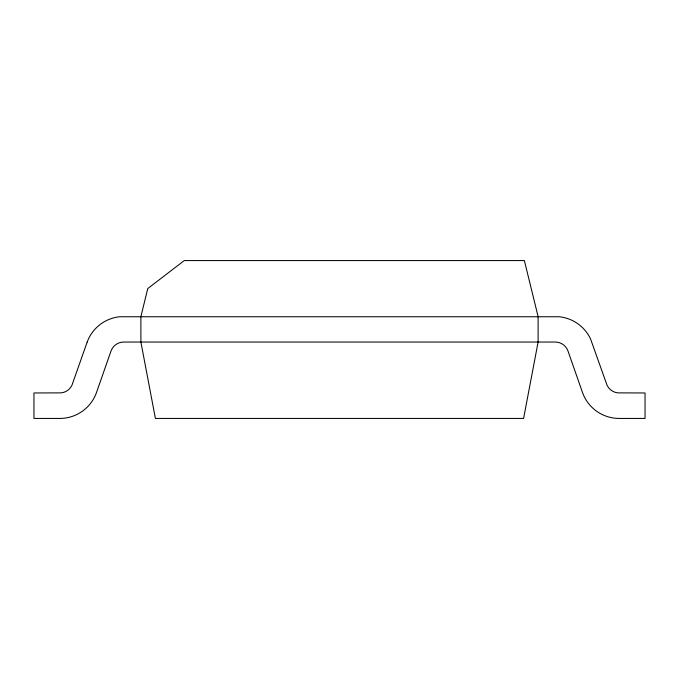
<?xml version="1.0" encoding="UTF-8"?>
<svg xmlns="http://www.w3.org/2000/svg" width="679" height="679" viewBox="0 0 679 679"><rect width="100%" height="100%" fill="white"/><g stroke="black" fill="none" stroke-linecap="round" stroke-linejoin="round"><path stroke-width="1.02" d="M538.107 342.046L523.594 418.434L155.406 418.434L140.893 342.046L140.893 316.584L147.759 288.575L184.272 260.566L524.366 260.566L538.107 316.584L538.107 342.046M87.167 342.072L71.932 385.29A13.41 13.41 0 0 1 61.195 392.869L33.95 392.971L33.95 418.434L59.82 418.434A38.907 38.907 0 0 0 96.477 392.564L110.983 351.102A13.529 13.529 0 0 1 123.756 342.046L555.244 342.046A13.529 13.529 0 0 1 568.017 351.102L582.523 392.564A38.907 38.907 0 0 0 619.18 418.434L645.05 418.434L645.05 392.971L617.805 392.869A13.41 13.41 0 0 1 607.068 385.29L590.56 338.965A39.026 39.026 0 0 0 559.25 316.753L119.75 316.753A39.026 39.026 0 0 0 88.44 338.965L87.167 342.072"/></g></svg>
